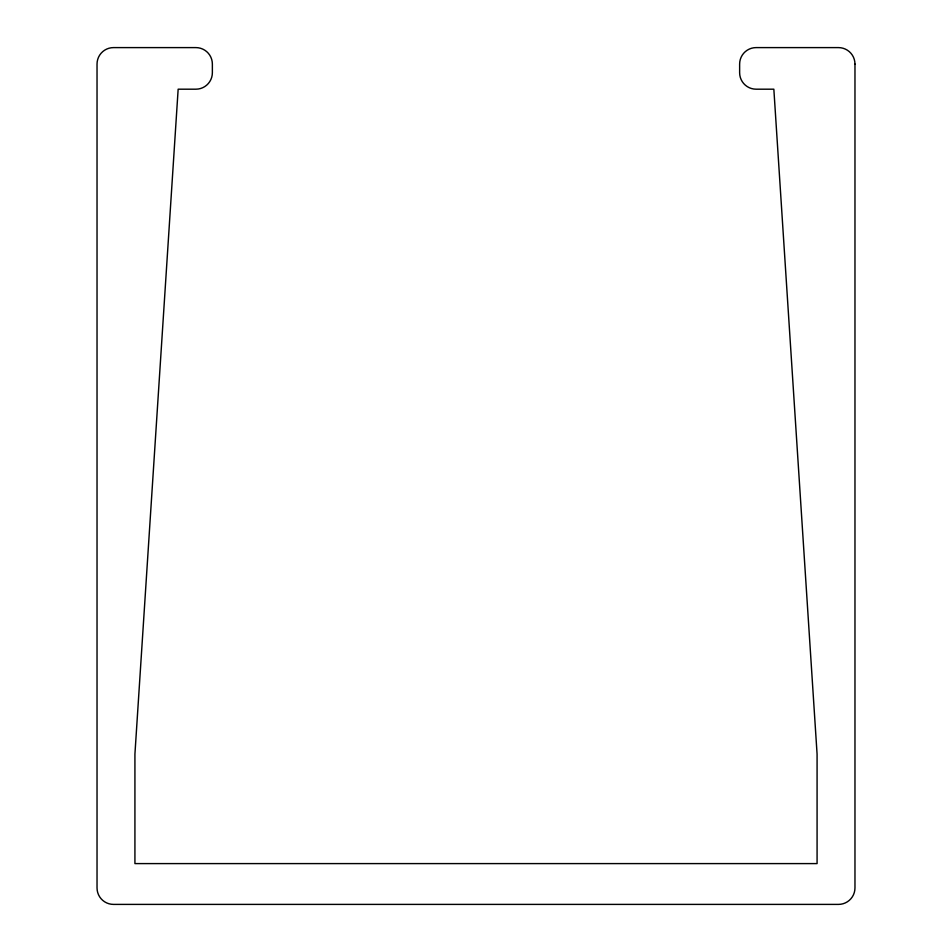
<?xml version="1.0" encoding="UTF-8"?>
<svg xmlns="http://www.w3.org/2000/svg" width="952" height="952" viewBox="0 0 952 952"><rect width="100%" height="100%" fill="white"/><g stroke="black" fill="none" stroke-linecap="round" stroke-linejoin="round"><path stroke-width="1.43" d="M854.967 64.082L854.967 887.918A16.482 16.482 0 0 1 838.498 904.4L113.502 904.4A16.482 16.482 0 0 1 97.033 887.918L97.033 64.082A16.482 16.482 0 0 1 113.502 47.6L195.898 47.6A16.482 16.482 0 0 1 212.367 64.082L212.367 72.709A16.482 16.482 0 0 1 195.898 89.191L178.155 89.191L134.922 754.091L134.922 863.595L817.078 863.595L817.078 754.091L773.845 89.191L756.102 89.191A16.482 16.482 0 0 1 739.633 72.709L739.633 64.082A16.482 16.482 0 0 1 756.102 47.6L838.498 47.6A16.482 16.482 0 0 1 854.967 64.082"/></g></svg>
